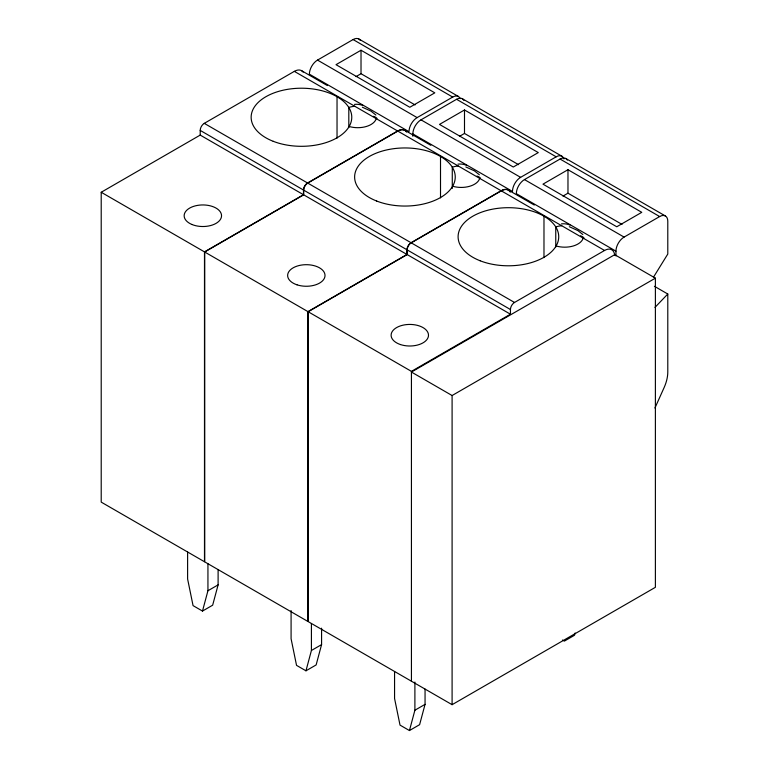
<?xml version="1.0" encoding="UTF-8"?>
<svg xmlns="http://www.w3.org/2000/svg" width="769" height="769" viewBox="0 0 769 769"><rect width="100%" height="100%" fill="white"/><g stroke="black" fill="none" stroke-linecap="round" stroke-linejoin="round"><path stroke-width="1.15" d="M187.607 552.007L187.607 578.999L193.057 605.616L202.487 611.067L207.938 590.736L207.938 563.744M218.108 569.608L218.108 584.873L212.657 605.193L202.487 611.067M291.086 610.576L291.086 638.741L296.536 665.358L305.966 670.808L311.416 650.478L311.416 623.486M321.577 628.177L321.577 644.614L316.136 664.935L305.966 670.808M394.564 671.491L394.564 698.483L400.015 725.1L409.444 730.55L414.895 710.22L414.895 682.055M425.055 689.091L425.055 704.356L419.614 724.677L409.444 730.55M575.125 632.983L574.52 635.242L564.359 641.115L562.466 640.019M654.928 408.031L664.118 387.576A28.751 16.601 -60 0 0 667.79 371.985L667.79 294.018L654.419 286.299M653.477 277.186L667.79 254.049L667.79 221.251A11.497 6.642 -60 0 0 659.658 216.55L560.043 159.039L524.468 179.581A11.497 6.642 -60 0 0 516.335 193.663L615.95 251.175L615.95 255.942M667.79 294.018L655.486 306.86A8.622 4.979 -60 0 1 654.938 307.398M406.417 131.778A14.371 8.296 -60 0 0 397.611 130.99L307.552 182.984A5.748 3.316 -60 0 0 303.486 190.03L303.486 194.72L200.209 135.094L200.209 130.403A5.748 3.316 -60 0 1 204.275 123.357L294.335 71.363A14.371 8.296 -60 0 1 303.14 72.151M460.275 98.663A11.497 6.642 -60 0 0 452.701 97.067L417.125 117.609A11.497 6.642 -60 0 0 408.993 131.691L309.378 74.18A11.497 6.642 -60 0 1 317.51 60.097L353.086 39.555A11.497 6.642 -60 0 1 360.132 40.19M101.21 192.26L204.487 251.886L204.487 561.745L101.21 502.119L101.21 192.26L200.209 135.094M361.017 50.235L336.015 64.673L409.81 107.275L434.812 92.847L361.017 50.235L361.017 73.709L415.068 104.92M356.018 76.602L361.017 73.709M510.251 192.087A14.371 8.296 -60 0 0 501.09 190.731L411.031 242.725A5.748 3.316 -60 0 0 406.964 249.771L406.964 254.462L303.688 194.836L303.688 190.145A5.748 3.316 -60 0 1 307.754 183.099L397.813 131.105A14.371 8.296 -60 0 1 406.618 131.893M412.857 136.267L412.857 133.921A11.497 6.642 -60 0 1 420.989 119.839L456.565 99.297A11.497 6.642 -60 0 1 463.89 100.383M204.487 251.886L303.486 194.72M204.689 252.001L307.956 311.628L307.956 621.487L204.689 561.86L204.689 252.001L303.688 194.836M464.495 109.977L439.493 124.415L513.288 167.027L538.29 152.589L464.495 109.977L464.495 133.45L518.546 164.662M459.497 136.344L464.495 133.45M412.857 133.921L512.471 191.433A11.497 6.642 -60 0 1 520.603 177.351L556.179 156.809A11.497 6.642 -60 0 1 563.956 158.943M614.7 255.481A14.371 8.296 -60 0 0 604.569 250.473L514.509 302.467A5.748 3.316 -60 0 0 510.443 309.513L510.443 314.204L407.166 254.577L407.166 249.887A5.748 3.316 -60 0 1 411.232 242.841L501.292 190.847A14.371 8.296 -60 0 1 510.097 191.635M307.956 311.628L406.964 254.462M655.39 278.157L452.095 395.526L411.434 372.052L614.729 254.683L655.39 278.157L655.39 587.314L452.095 704.683L308.167 621.602L308.167 311.743L407.166 254.577M567.974 169.718L542.972 184.156L616.767 226.768L641.769 212.331L567.974 169.718L567.974 193.192L622.025 224.404M562.975 196.085L567.974 193.192M615.95 251.175A11.497 6.642 -60 0 1 624.082 237.092L659.658 216.55M308.167 311.743L411.434 371.369L510.443 314.204M207.938 590.736L218.108 584.873M311.416 650.478L321.577 644.614M414.895 710.22L425.055 704.356M362.382 107.227L370.985 111.13L375.878 115.023M465.851 166.969L474.454 170.872L479.356 174.765M569.329 226.711L577.932 230.613L582.835 234.507M358.844 38.988L458.459 96.5M462.313 98.73L561.928 156.242M565.792 158.472L665.406 215.983M353.086 39.555L452.701 97.067M456.565 99.297L556.179 156.809M317.51 60.097L417.125 117.609M420.989 119.839L520.603 177.351M524.468 179.581L624.082 237.092M301.525 70.652L327.344 85.561M405.003 130.394L430.823 145.303M508.482 190.135L534.301 205.044M294.335 71.363L397.611 130.99M397.813 131.105L501.09 190.731M501.292 190.847L604.569 250.473M204.275 123.357L307.552 182.984M307.754 183.099L411.031 242.725M411.232 242.841L514.509 302.467M200.209 130.403L303.486 190.03M303.688 190.145L406.964 249.771M407.166 249.887L510.443 309.513M555.756 247.032L555.756 226.922A18.687 10.785 0 0 1 561.726 225.74M543.981 216.204L543.981 257.605M452.278 188.472L452.278 167.181A18.687 10.785 0 0 1 458.247 165.998M452.095 395.526L452.095 704.683M440.512 156.463L440.512 197.864M411.434 371.369L411.434 681.228M348.809 127.548L348.809 107.439A18.687 10.785 0 0 1 354.769 106.257M337.033 96.721L337.033 138.122M376.214 118.637A18.687 10.785 0 0 1 349.164 126.481M373.513 116.33A17.005 7.402 -10.2 0 1 377.002 118.397M354.499 104.392A17.005 16.341 22.1 0 1 363.045 105.574M583.171 238.121A18.687 10.785 0 0 1 556.112 245.965M580.47 235.814A17.005 7.402 -10.2 0 1 583.95 237.881M561.447 223.875A17.005 16.341 22.1 0 1 570.002 225.057M560.043 159.039A11.497 6.642 -60 0 1 567.368 160.125M479.693 178.379A18.687 10.785 0 0 1 452.643 186.223M476.991 176.072A17.005 7.402 -10.2 0 1 480.471 178.139M457.978 164.133A17.005 16.341 22.1 0 1 466.523 165.316M273.197 141.294A50.312 29.049 0 0 0 351.635 119.368A50.312 29.049 0 0 0 279.532 91.117A50.312 29.049 0 0 0 273.197 141.294M191.894 224.471A18.687 10.785 0 0 0 221.443 216.848A18.687 10.785 0 0 0 195.23 205.881A18.687 10.785 0 0 0 191.894 224.471M480.154 260.778A50.312 29.049 0 0 0 558.592 238.851A50.312 29.049 0 0 0 486.479 210.6A50.312 29.049 0 0 0 480.154 260.778M400.466 344.56A18.687 10.785 0 0 0 428.496 335.217A18.687 10.785 0 0 0 400.466 325.873A18.687 10.785 0 0 0 400.466 344.56M296.988 284.818A18.687 10.785 0 0 0 325.018 275.475A18.687 10.785 0 0 0 296.988 266.132A18.687 10.785 0 0 0 296.988 284.818M376.675 201.036A50.312 29.049 0 0 0 455.113 179.11A50.312 29.049 0 0 0 383 150.859A50.312 29.049 0 0 0 376.675 201.036"/></g></svg>
